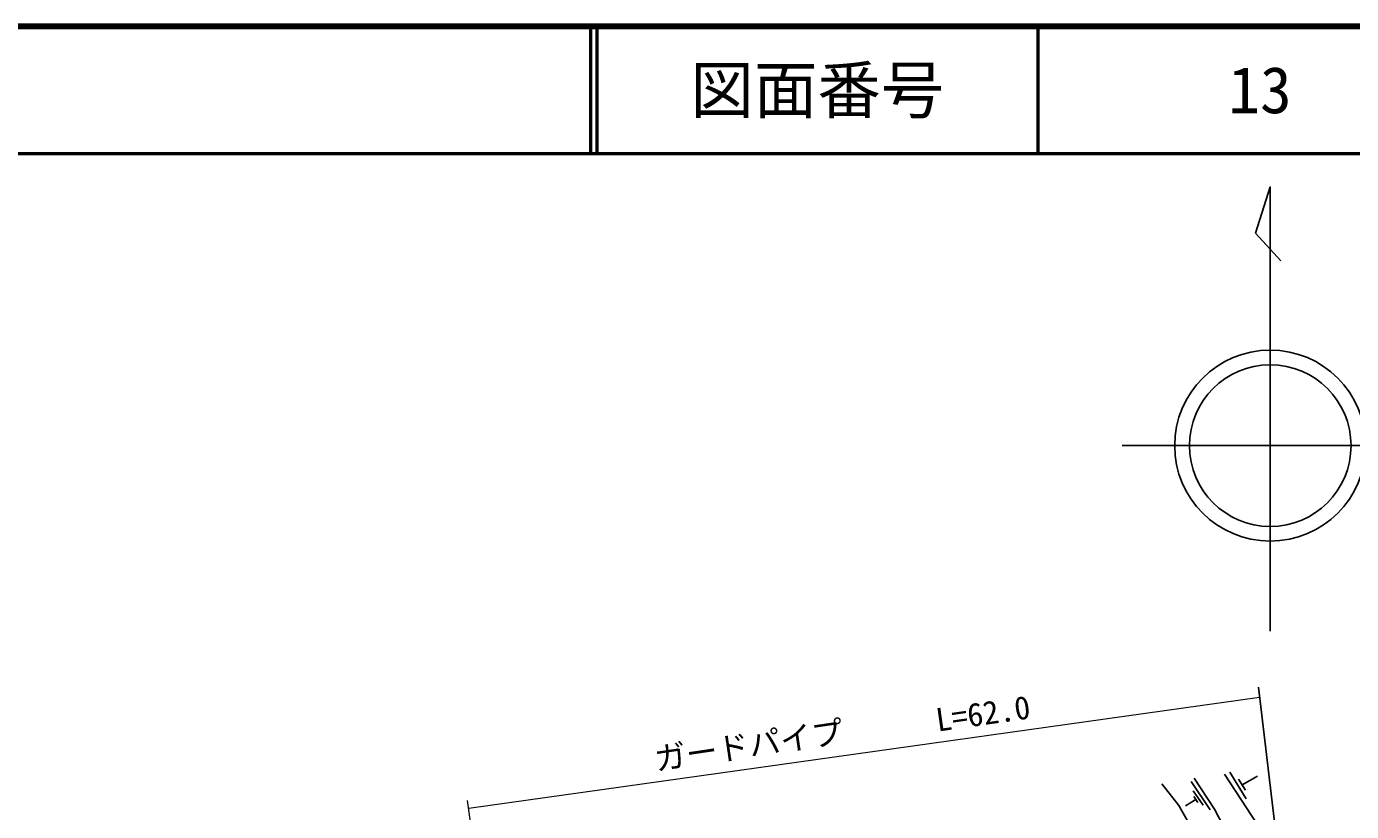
# Model space of a CAD drawing. Units: millimetres at full size, sheet at 1:1000; details may follow other scales. Extents: x -23043849 to 100512, y -219615026 to 21267.
# Drawn here: x -22619529 to -22515145, y -219316874 to -219255026 of the extents above; entities that cross this region are included whole.
import ezdxf
from ezdxf.enums import TextEntityAlignment as Align

# ---------------------------------------------------------------- set-up
doc = ezdxf.new("R2010")
doc.units = ezdxf.units.MM
doc.header["$LTSCALE"] = 1000
for name, color, linetype, lineweight in [('M-BGD', 7, 'Continuous', 25), ('M-BMK-OTRS', 5, 'Continuous', 25), ('M-BMK-SRVR', 3, 'Continuous', 25), ('M-STR-HTXT', 7, 'Continuous', 13), ('M-TTL', 2, 'Continuous', 140), ('M-TTL-LINE', 7, 'Continuous', 50)]:
    doc.layers.add(name, color=color, linetype=linetype, lineweight=lineweight)
doc.layers.add('M-TTL-TXT', color=7, linetype='Continuous')
doc.styles.add('ＭＳ ゴシック', font='')
doc.styles.get('ＭＳ ゴシック').set_extended_font_data('MS Gothic')

msp = doc.modelspace()

# ---------------------------------------------------------------- linework, layer by layer
at = {"layer": 'M-BGD'}
for p, q in [((-22525152, -219313921), (-22520884, -219320435)), ((-22524719, -219313778), (-22523431, -219315865)), ((-22524055, -219314316), (-22523484, -219315204)), ((-22523769, -219314760), (-22522562, -219314078)), ((-22527783, -219314501), (-22526271, -219316755)), ((-22527614, -219315240), (-22526835, -219316366)), ((-22527405, -219315938), (-22528213, -219316440)), ((-22527567, -219315703), (-22527244, -219316173))]:
    msp.add_line(p, q, dxfattribs=at)
for points in [[(-22527546, -219314249), (-22525947, -219316682), (-22524709, -219319040), (-22523665, -219321987)], [(-22530098, -219314698), (-22528739, -219316411), (-22527617, -219318397), (-22526966, -219319569), (-22526455, -219321084), (-22526086, -219322275)]]:
    msp.add_lwpolyline(points, dxfattribs=at)
at = {"layer": 'M-BMK-OTRS'}
msp.add_line((-22522482, -219307085), (-22513926, -219378547), dxfattribs=at)
at = {"layer": 'M-BMK-SRVR'}
msp.add_line((-22533209, -219288048), (-22510706, -219288048), dxfattribs=at)
msp.add_lwpolyline([(-22521548, -219302670), (-22521548, -219267670), (-22522703, -219271315), (-22520718, -219273501)], dxfattribs=at)
for radius in [7526, 6368]:
    msp.add_circle((-22521548, -219288048), radius, dxfattribs=at)
at = {"layer": 'M-STR-HTXT'}
for p, q in [((-22584693, -219316610), (-22522389, -219307867)), ((-22581312, -219340811), (-22584777, -219316007))]:
    msp.add_line(p, q, dxfattribs=at)
at = {"layer": 'M-TTL'}
msp.add_line((-22403849, -219255026), (-23043849, -219255026), dxfattribs=at)
at = {"layer": 'M-TTL-LINE'}
for p, q in [((-22575102, -219255026), (-22575102, -219265026)), ((-22574602, -219255026), (-22574602, -219265026)), ((-22539852, -219255026), (-22539852, -219265026)), ((-23043849, -219265026), (-22403849, -219265026))]:
    msp.add_line(p, q, dxfattribs=at)

# ---------------------------------------------------------------- texts
at = {"layer": 'M-STR-HTXT', "style": 'ＭＳ ゴシック'}
for s, rotation, p in [('L=62.0', 8.082, (-22547675, -219311125)), ('ガードパイプ', 8.448, (-22569832, -219314202))]:
    msp.add_text(s, height=1833, rotation=rotation, dxfattribs=at).set_placement(p, align=Align.BOTTOM_LEFT)
at = {"layer": 'M-TTL-TXT', "style": 'ＭＳ ゴシック'}
for s, p in [('図面番号', (-22557227, -219260026)), ('13', (-22522352, -219260026))]:
    msp.add_text(s, height=3666, dxfattribs=at).set_placement(p, align=Align.MIDDLE_CENTER)

doc.saveas('drawing.dxf')
